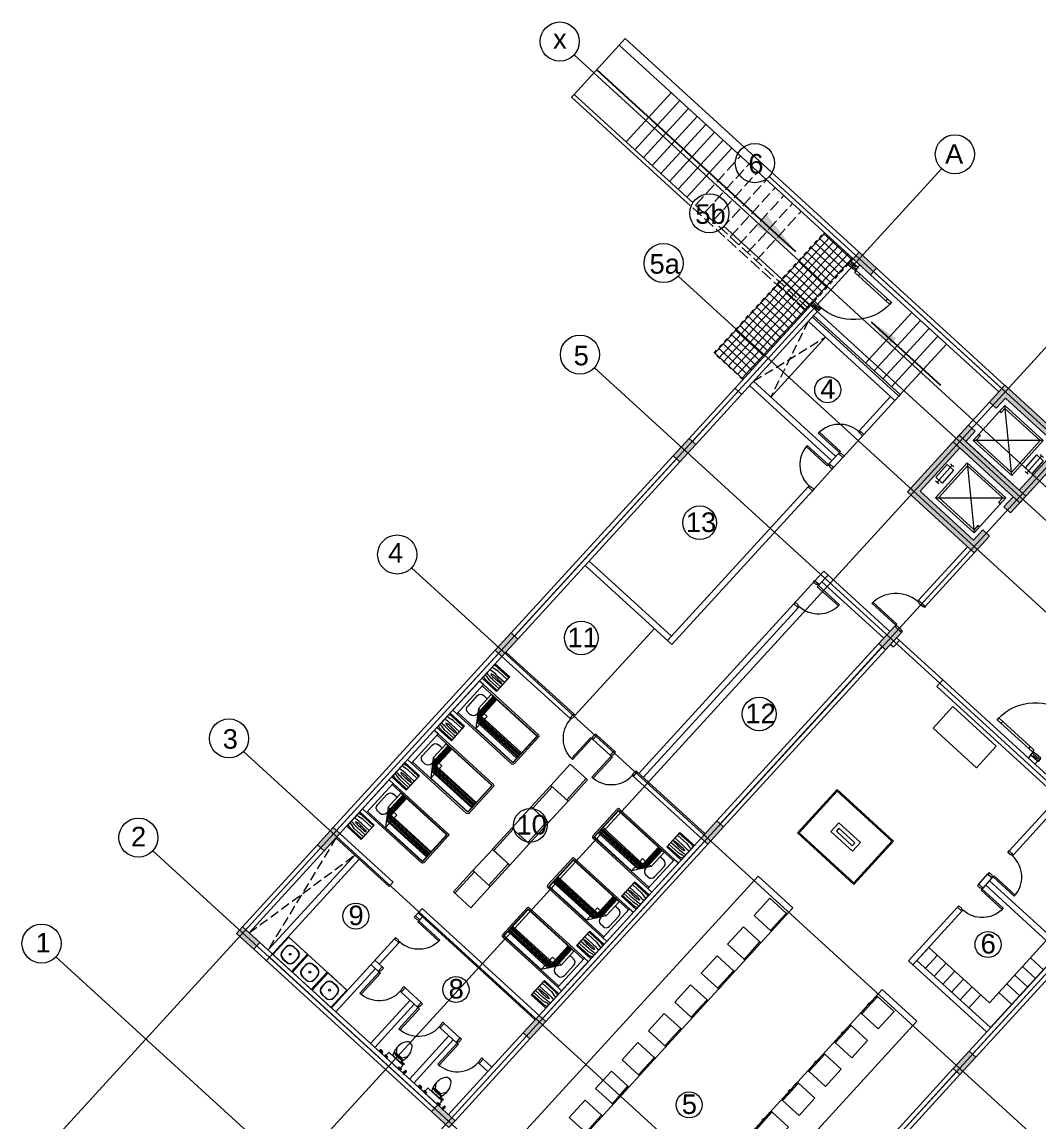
# Model space of a CAD drawing. Header units: metres. Extents: x 750 to 3116, y -341 to 1465.
# Drawn here: x 2647.83 to 2673.8, y 710.2 to 738.3 of the extents above; entities that cross this region are included whole.
import ezdxf
from ezdxf.enums import TextEntityAlignment as Align

# ---------------------------------------------------------------- set-up
doc = ezdxf.new("R2010")
doc.units = ezdxf.units.M
doc.linetypes.add('ACAD_ISO02W100', pattern=[15, 12, -3])
doc.linetypes.add('HIDDEN', pattern=[0.375, 0.25, -0.125])
for name, color, linetype, lineweight in [('A-Door', 254, 'Continuous', 5), ('Bathroom Door', 252, 'Continuous', 5), ('Bathroom fur', 252, 'Continuous', 5), ('Centre Line', 7, 'Continuous', 13), ('Column', 50, 'Continuous', 20), ('Cutout', 153, 'Continuous', 5), ('Door', 253, 'Continuous', 5), ('Furniture', 44, 'Continuous', 5), ('Glass', 254, 'Continuous', 0), ('GUIDE LINE', 7, 'Continuous', 5), ('Hatch', 251, 'Continuous', 5), ('Hidden line', 251, 'Continuous', 5), ('Inverted beam', 252, 'Continuous', 5), ('Levels', 252, 'Continuous', 5), ('Railing', 190, 'Continuous', 5), ('Stiarcase', 180, 'Continuous', 5), ('Wall ext', 20, 'Continuous', 18)]:
    doc.layers.add(name, color=color, linetype=linetype, lineweight=lineweight)
doc.layers.add('Text', color=7, linetype='Continuous')
doc.styles.get("Standard").update_dxf_attribs({"font": 'arial.ttf'})
doc.styles.add('TEXT-DET', font='simplex.shx', dxfattribs={"width": 0.7})
doc.dimstyles.new('ISO-25', dxfattribs={"dimtxt": 2, "dimasz": 2, "dimexe": 1.25, "dimexo": 0.625, "dimgap": 1.5, "dimtad": 1, "dimtxsty": 'Standard', "dimblk": 'DOT', "dimcen": 1.5, "dimadec": 0, "dimazin": 0, "dimtfac": 1, "dimtmove": 0, "dimatfit": 3, "dimfxl": 0, "dimarcsym": 0})

# ---------------------------------------------------------------- blocks, each defined once
blk = doc.blocks.new('Door 900')
at = {"layer": 'A-Door'}
for points in [[(29934124, 12198491), (29934164, 12198491), (29934164, 12198476), (29934239, 12198476), (29934314, 12198476), (29934314, 12198491), (29934354, 12198491), (29934354, 12198524), (29934239, 12198524), (29934124, 12198524)], [(29934164, 12197672), (29934314, 12197672), (29934314, 12197658), (29934354, 12197658), (29934354, 12197624), (29934239, 12197624), (29934124, 12197624), (29934124, 12197658), (29934164, 12197658)]]:
    blk.add_lwpolyline(points, close=True, dxfattribs=at)
blk.add_lwpolyline([(29935187, 12197658), (29934354, 12197658), (29934354, 12197698), (29935185, 12197698)], dxfattribs=at)
blk.add_arc((29934327, 12197631), 860, 1.7769, 88.2024, dxfattribs=at)
blk = doc.blocks.new('Door1')
at = {"layer": 'Bathroom Door'}
for p, q in [((1900.586, 444.886), (1899.856, 444.886)), ((1900.586, 444.846), (1899.857, 444.846))]:
    blk.add_line(p, q, dxfattribs=at)
for points in [[(1900.736, 444.921), (1900.586, 444.921), (1900.586, 444.886), (1900.636, 444.886), (1900.636, 444.871), (1900.736, 444.871), (1900.736, 444.921)], [(1900.586, 444.886), (1900.586, 444.846)], [(1900.736, 444.121), (1900.586, 444.121), (1900.586, 444.156), (1900.636, 444.156), (1900.636, 444.171), (1900.736, 444.171), (1900.736, 444.121)]]:
    blk.add_lwpolyline(points, dxfattribs=at)
blk.add_arc((1900.586, 444.886), 0.73, 180, 270, dxfattribs=at)
blk = doc.blocks.new('_Dot')
at = {"color": 0, "linetype": 'ByBlock', "lineweight": -2}
blk.add_line((-0.5, 0), (-1, 0), dxfattribs=at)
at = {"color": 0, "linetype": 'ByBlock', "const_width": 0.5}
blk.add_lwpolyline([(-0.25, 0, 1), (0.25, 0, 1)], format="xyb", close=True, dxfattribs=at)
blk = doc.blocks.new('lift1')
at = {"layer": 'Hatch', "transparency": 33554687}
h = blk.add_hatch(color=256, dxfattribs=at)
h.dxf.hatch_style = 1
h.paths.add_polyline_path([(29921053, 12204431), (29920354, 12203626), (29920180, 12203777), (29920729, 12204408), (29919333, 12205622), (29919104, 12205358), (29918930, 12205509), (29919310, 12205946)])
h.paths.add_polyline_path([(29920180, 12203777), (29920354, 12203626), (29919768, 12202951), (29918024, 12204467), (29918405, 12204905), (29918579, 12204754), (29918349, 12204489), (29919745, 12203276)])
for p, q in [((29919194, 12205280), (29919238, 12205241)), ((29918669, 12204676), (29918707, 12204643))]:
    blk.add_line(p, q)
at = {"lineweight": 5}
for p, q in [((29919536, 12203651), (29919330, 12205430)), ((29920333, 12204556), (29918533, 12204526)), ((29920311, 12204167), (29919926, 12203735)), ((29920353, 12204131), (29920272, 12204201)), ((29919968, 12203699), (29919886, 12203770))]:
    blk.add_line(p, q, dxfattribs=at)
for points in [[(29920333, 12204556), (29919330, 12205430), (29918533, 12204526), (29919536, 12203651)], [(29920182, 12204188), (29919887, 12203861), (29920056, 12203714), (29920350, 12204041)]]:
    blk.add_lwpolyline(points, close=True, dxfattribs=at)
blk.add_lwpolyline([(29918707, 12204643), (29918610, 12204531), (29919531, 12203728), (29920256, 12204550), (29919335, 12205353), (29919238, 12205241)], dxfattribs=at)
at = {"layer": 'Column'}
blk.add_lwpolyline([(29918930, 12205509), (29919310, 12205946), (29921053, 12204431), (29919768, 12202951), (29918024, 12204467), (29918405, 12204905), (29918579, 12204754), (29918349, 12204489), (29919745, 12203276), (29920729, 12204408), (29919333, 12205622), (29919104, 12205358), (29918930, 12205509)], dxfattribs=at)
blk = doc.blocks.new('door 1500')
at = {"layer": 'Door'}
for p, q in [((11493492.631, 4446033.804), (11493492.474, 4446033.818)), ((11493492.435, 4446033.785), (11493492.43, 4446033.735)), ((11493492.609, 4446033.719), (11493492.43, 4446033.735)), ((11493492.435, 4446033.785), (11493492.664, 4446033.765)), ((11493492.61, 4446033.734), (11493492.609, 4446033.719)), ((11493492.61, 4446033.734), (11493492.661, 4446033.729)), ((11493492.664, 4446033.765), (11493492.661, 4446033.729)), ((11493492.315, 4446032.42), (11493492.319, 4446032.471)), ((11493492.315, 4446032.42), (11493492.544, 4446032.4)), ((11493492.498, 4446032.455), (11493492.319, 4446032.471)), ((11493492.497, 4446032.441), (11493492.498, 4446032.455)), ((11493492.497, 4446032.441), (11493492.547, 4446032.436)), ((11493492.544, 4446032.4), (11493492.547, 4446032.436)), ((11493492.546, 4446032.428), (11493492.569, 4446032.426)), ((11493492.559, 4446032.438), (11493492.557, 4446032.415)), ((11493492.585, 4446032.436), (11493492.571, 4446032.437)), ((11493492.571, 4446032.437), (11493492.573, 4446032.415)), ((11493492.573, 4446032.415), (11493493.788, 4446032.308)), ((11493492.589, 4446032.476), (11493492.585, 4446032.436)), ((11493493.783, 4446032.371), (11493492.589, 4446032.476)), ((11493492.711, 4446032.465), (11493492.706, 4446032.404)), ((11493492.505, 4446032.367), (11493492.348, 4446032.381)), ((11493493.661, 4446032.382), (11493493.656, 4446032.32)), ((11493493.78, 4446032.331), (11493493.783, 4446032.371)), ((11493493.794, 4446032.33), (11493493.78, 4446032.331)), ((11493493.788, 4446032.308), (11493493.794, 4446032.33))]:
    blk.add_line(p, q, dxfattribs=at)
for points in [[(11493492.433, 4446033.847), (11493492.44, 4446033.846), (11493492.433, 4446033.767), (11493492.426, 4446033.768, -0.414214), (11493492.419, 4446033.776), (11493492.425, 4446033.84, -0.414214)], [(11493492.676, 4446033.826), (11493492.669, 4446033.826), (11493492.662, 4446033.747), (11493492.67, 4446033.747, 0.414214), (11493492.677, 4446033.753), (11493492.683, 4446033.818, 0.414214)], [(11493492.302, 4446032.353), (11493492.309, 4446032.352), (11493492.316, 4446032.438), (11493492.309, 4446032.439, 0.414214), (11493492.301, 4446032.432), (11493492.295, 4446032.361, 0.414214)], [(11493492.545, 4446032.331), (11493492.538, 4446032.332), (11493492.545, 4446032.418), (11493492.553, 4446032.418, -0.414214), (11493492.559, 4446032.41), (11493492.553, 4446032.338, -0.414214)]]:
    blk.add_lwpolyline(points, format="xyb", close=True, dxfattribs=at)
for radius in [0.00865, 0.00577]:
    blk.add_circle((11493492.558, 4446032.427), radius, dxfattribs=at)
at = {"layer": 'Door', "linetype": 'HIDDEN', "ltscale": 10}
blk.add_arc((11493492.493, 4446032.434), 1.305, 355.4248, 84.8429, dxfattribs=at)
blk = doc.blocks.new('p wc')
at = {"layer": 'Bathroom fur', "ltscale": 0.35}
for p, q in [((29939889, 12241290), (29939956, 12241886)), ((29940602, 12241813), (29939956, 12241886)), ((29940534, 12241217), (29940602, 12241813)), ((29940534, 12241217), (29939889, 12241290))]:
    blk.add_line(p, q, dxfattribs=at)
at = {"layer": 'Bathroom fur'}
for p, q in [((29940332, 12241740), (29940213, 12241753)), ((29940333, 12241748), (29940214, 12241761)), ((29940048, 12241629), (29940034, 12241510)), ((29940056, 12241628), (29940042, 12241509)), ((29940444, 12241463), (29940457, 12241583)), ((29940452, 12241462), (29940465, 12241582)), ((29940166, 12241344), (29940286, 12241330)), ((29940167, 12241352), (29940287, 12241338))]:
    blk.add_line(p, q, dxfattribs=at)
blk.add_circle((29940245, 12241552), 22.5, dxfattribs=at)
for centre, radius, start, end in [((29940197, 12241612), 150, 83.5429, 173.5429), ((29940197, 12241612), 142, 83.5429, 173.5429), ((29940316, 12241599), 142, 353.5429, 83.5429), ((29940316, 12241599), 150, 353.5429, 83.5429), ((29940183, 12241493), 150, 173.5429, 263.5429), ((29940183, 12241493), 142, 173.5429, 263.5429), ((29940302, 12241479), 150, 263.5429, 353.5429), ((29940302, 12241479), 142, 263.5429, 353.5429)]:
    blk.add_arc(centre, radius, start, end, dxfattribs=at)
blk = doc.blocks.new('Water Closet')
at = {"layer": 'Bathroom fur', "linetype": 'ByBlock'}
for p, q in [((1886.217, 447.662), (1886.217, 447.713)), ((1886.239, 447.713), (1886.217, 447.713)), ((1886.217, 447.662), (1886.232, 447.625)), ((1886.239, 447.608), (1886.239, 447.713)), ((1886.239, 447.666), (1886.264, 447.666)), ((1886.264, 447.23), (1886.264, 447.703)), ((1886.407, 447.713), (1886.274, 447.713)), ((1886.39, 447.724), (1886.365, 447.724)), ((1886.365, 447.724), (1886.365, 447.715)), ((1886.39, 447.715), (1886.365, 447.715)), ((1886.387, 447.744), (1886.368, 447.744)), ((1886.368, 447.744), (1886.368, 447.724)), ((1886.387, 447.744), (1886.387, 447.724)), ((1886.39, 447.724), (1886.39, 447.715)), ((1886.416, 447.23), (1886.416, 447.703)), ((1886.152, 447.554), (1886.027, 447.644)), ((1886.152, 447.379), (1886.152, 447.554)), ((1886.232, 447.625), (1886.239, 447.625)), ((1886.239, 447.608), (1886.264, 447.608)), ((1886.256, 447.343), (1886.256, 447.59)), ((1886.152, 447.379), (1886.027, 447.288)), ((1886.407, 447.22), (1886.274, 447.22)), ((1886.365, 447.208), (1886.365, 447.218)), ((1886.39, 447.218), (1886.365, 447.218)), ((1886.39, 447.208), (1886.365, 447.208)), ((1886.368, 447.189), (1886.368, 447.208)), ((1886.387, 447.189), (1886.368, 447.189)), ((1886.387, 447.189), (1886.387, 447.208)), ((1886.39, 447.208), (1886.39, 447.218))]:
    blk.add_line(p, q, dxfattribs=at)
at = {"layer": 'Bathroom fur', "linetype": 'Continuous', "lineweight": -3}
for p, q in [((1886.331, 447.871), (1886.35, 447.871)), ((1886.331, 447.851), (1886.35, 447.851)), ((1886.364, 447.861), (1886.346, 447.861)), ((1886.364, 447.861), (1886.349, 447.87)), ((1886.364, 447.861), (1886.349, 447.853)), ((1886.364, 447.861), (1886.355, 447.877)), ((1886.364, 447.861), (1886.355, 447.846)), ((1886.364, 447.861), (1886.364, 447.879)), ((1886.364, 447.861), (1886.364, 447.879)), ((1886.364, 447.861), (1886.364, 447.879)), ((1886.364, 447.861), (1886.364, 447.879)), ((1886.364, 447.861), (1886.364, 447.879)), ((1886.364, 447.861), (1886.364, 447.879)), ((1886.364, 447.861), (1886.364, 447.879)), ((1886.364, 447.861), (1886.364, 447.879)), ((1886.364, 447.861), (1886.364, 447.879)), ((1886.364, 447.861), (1886.364, 447.879)), ((1886.364, 447.861), (1886.364, 447.879)), ((1886.364, 447.861), (1886.364, 447.879)), ((1886.364, 447.861), (1886.373, 447.877)), ((1886.364, 447.861), (1886.379, 447.87)), ((1886.364, 447.861), (1886.381, 447.861)), ((1886.364, 447.861), (1886.379, 447.853)), ((1886.364, 447.861), (1886.373, 447.846)), ((1886.364, 447.861), (1886.364, 447.844)), ((1886.378, 447.871), (1886.416, 447.871)), ((1886.378, 447.851), (1886.416, 447.851)), ((1886.416, 447.851), (1886.416, 447.871))]:
    blk.add_line(p, q, dxfattribs=at)
at = {"layer": 'Bathroom fur'}
for p, q in [((1886.416, 447.106), (1886.381, 447.106)), ((1886.356, 447.031), (1886.356, 447.081)), ((1886.366, 447.031), (1886.366, 447.081)), ((1886.416, 447.096), (1886.381, 447.096)), ((1886.416, 447.016), (1886.381, 447.016)), ((1886.416, 447.006), (1886.381, 447.006))]:
    blk.add_line(p, q, dxfattribs=at)
at = {"layer": 'Bathroom fur', "linetype": 'Continuous', "lineweight": -3}
blk.add_circle((1886.364, 447.861), 0.0175, dxfattribs=at)
at = {"layer": 'Bathroom fur', "linetype": 'ByBlock'}
for centre in [(1886.378, 447.669), (1886.378, 447.264)]:
    blk.add_circle(centre, 0.0123, dxfattribs=at)
for centre, radius, start, end in [((1886.274, 447.703), 0.00987, 90, 180), ((1886.407, 447.703), 0.00987, 0, 90), ((1885.835, 447.467), 0.119, 126.3794, 233.6206), ((1886.035, 447.208), 0.446, 109.2942, 127.2549), ((1886.017, 447.095), 0.55, 64.2321, 103.6755), ((1884.672, 447.479), 1.501, 353.4552, 5.5271), ((1885.552, 447.472), 0.65, 345.9276, 13.0204), ((1886.041, 447.728), 0.451, 232.2382, 250.1051), ((1886.017, 447.838), 0.55, 256.3245, 295.7679), ((1886.274, 447.23), 0.00987, 180, 270), ((1886.407, 447.23), 0.00987, 270, 0)]:
    blk.add_arc(centre, radius, start, end, dxfattribs=at)
at = {"layer": 'Bathroom fur', "linetype": 'Continuous', "lineweight": -3}
blk.add_arc((1886.331, 447.861), 0.01, 90.002, 270, dxfattribs=at)
at = {"layer": 'Bathroom fur'}
for centre, radius, start, end in [((1886.381, 447.081), 0.025, 90, 180), ((1886.381, 447.031), 0.025, 180, 270), ((1886.381, 447.081), 0.015, 90, 180), ((1886.381, 447.031), 0.015, 180, 270)]:
    blk.add_arc(centre, radius, start, end, dxfattribs=at)
at = {"layer": 'Bathroom fur', "style": 'TEXT-DET', "width": 0.6}
blk.add_text('1', height=0.06, dxfattribs=at).set_placement((1886.394, 447.07), align=Align.MIDDLE)
blk = doc.blocks.new('Bed')
at = {"layer": 'Furniture', "linetype": 'Continuous'}
for p, q in [((1878.327, 465.952), (1879.337, 465.952)), ((1878.327, 465.817), (1878.327, 465.952)), ((1879.337, 465.952), (1879.337, 465.817)), ((1879.337, 465.817), (1878.327, 465.817)), ((1878.327, 463.909), (1878.327, 465.817)), ((1878.367, 463.909), (1878.367, 465.817)), ((1878.642, 465.742), (1879.002, 465.742)), ((1879.297, 465.817), (1879.297, 463.909)), ((1879.337, 465.817), (1879.337, 463.909)), ((1878.377, 465.499), (1878.862, 465.499)), ((1878.377, 463.919), (1878.377, 465.499)), ((1878.962, 465.429), (1878.377, 465.429)), ((1878.992, 465.407), (1878.377, 465.407)), ((1879.022, 465.386), (1878.377, 465.386)), ((1878.525, 465.544), (1878.525, 465.624)), ((1878.862, 465.499), (1879.287, 465.199)), ((1878.862, 465.199), (1878.862, 465.499)), ((1878.962, 463.919), (1878.962, 465.429)), ((1879.002, 465.427), (1878.965, 465.427)), ((1878.992, 463.919), (1878.992, 465.407)), ((1879.022, 463.919), (1879.022, 465.386)), ((1879.12, 465.624), (1879.12, 465.544)), ((1879.052, 465.365), (1878.377, 465.365)), ((1879.082, 465.344), (1878.377, 465.344)), ((1879.112, 465.323), (1878.377, 465.323)), ((1879.142, 465.302), (1878.377, 465.302)), ((1879.287, 465.199), (1878.862, 465.199)), ((1879.052, 463.919), (1879.052, 465.365)), ((1879.082, 463.919), (1879.082, 465.344)), ((1879.112, 463.919), (1879.112, 465.323)), ((1879.142, 463.919), (1879.142, 465.302)), ((1879.287, 465.199), (1879.287, 463.919)), ((1879.297, 463.909), (1878.367, 463.909)), ((1879.297, 463.869), (1878.367, 463.869)), ((1879.287, 463.919), (1878.377, 463.919))]:
    blk.add_line(p, q, dxfattribs=at)
for centre, radius, start, end in [((1878.642, 465.624), 0.117, 90, 180), ((1879.002, 465.624), 0.117, 360, 90), ((1878.642, 465.544), 0.117, 180.0006, 202.5189), ((1879.002, 465.544), 0.117, 270, 0), ((1878.367, 463.909), 0.04, 180, 270), ((1879.297, 463.909), 0.04, 270, 0)]:
    blk.add_arc(centre, radius, start, end, dxfattribs=at)
blk = doc.blocks.new('Nightstand')
at = {"layer": 'Furniture'}
for p, q in [((1879.838, 464.54), (1879.838, 464.04)), ((1880.338, 464.54), (1879.838, 464.54)), ((1879.843, 464.535), (1879.843, 464.045)), ((1880.333, 464.535), (1879.843, 464.535)), ((1879.951, 464.469), (1879.951, 464.535)), ((1880.226, 464.469), (1880.226, 464.535)), ((1880.333, 464.045), (1880.333, 464.535)), ((1880.338, 464.04), (1880.338, 464.54)), ((1879.869, 464.442), (1879.871, 464.467)), ((1879.869, 464.045), (1879.869, 464.442)), ((1879.929, 464.358), (1879.951, 464.469)), ((1879.929, 464.045), (1879.929, 464.358)), ((1879.997, 464.32), (1879.991, 464.045)), ((1880.074, 464.444), (1880.068, 464.44)), ((1880.08, 464.44), (1880.074, 464.444)), ((1880.147, 464.32), (1880.147, 464.045)), ((1880.248, 464.358), (1880.226, 464.469)), ((1880.248, 464.045), (1880.248, 464.358)), ((1880.308, 464.442), (1880.305, 464.467)), ((1880.308, 464.045), (1880.308, 464.442)), ((1879.838, 464.04), (1880.338, 464.04)), ((1879.843, 464.045), (1880.333, 464.045)), ((1880.068, 464.081), (1880.074, 464.077)), ((1880.074, 464.077), (1880.08, 464.081))]:
    blk.add_line(p, q, dxfattribs=at)
for centre, radius, start, end in [((1880.021, 464.452), 0.15, 146.5657, 174.2856), ((1880.825, 464.399), 0.823, 170.5074, 174.0179), ((1879.315, 464.399), 0.828, 5.9821, 9.4446), ((1880.156, 464.452), 0.15, 5.7144, 33.4343), ((1881.576, 464.32), 1.578, 174.0179, 180), ((1880.715, 464.32), 0.664, 175.5997, 180), ((1880.715, 464.32), 0.664, 180, 184.4003), ((1880.395, 464.345), 0.343, 169.4757, 175.5997), ((1886.298, 464.381), 6.246, 181.0259, 182.4606), ((1880.197, 464.382), 0.142, 155.8434, 169.4757), ((1879.951, 464.382), 0.142, 10.5243, 24.1566), ((1879.753, 464.345), 0.343, 4.4003, 10.5243), ((1873.85, 464.381), 6.246, 357.5394, 358.9741), ((1879.433, 464.32), 0.664, 0, 4.4003), ((1879.433, 464.32), 0.664, 355.5997, 0), ((1878.564, 464.32), 1.583, 0, 5.9821), ((1880.197, 464.139), 0.142, 190.5243, 204.1566), ((1879.951, 464.139), 0.142, 335.8434, 349.4757)]:
    blk.add_arc(centre, radius, start, end, dxfattribs=at)
blk = doc.blocks.new('washing machine plan')
at = {"layer": 'Furniture'}
for p, q in [((29842118, 12199580), (29842718, 12199580)), ((29842118, 12199580), (29842118, 12199011)), ((29842718, 12199580), (29842718, 12199011)), ((29842118, 12199011), (29842121, 12199011)), ((29842118, 12199010), (29842118, 12199011)), ((29842121, 12199010), (29842118, 12199010)), ((29842118, 12198980), (29842118, 12199010)), ((29842121, 12199010), (29842121, 12199011)), ((29842121, 12199011), (29842128, 12199011)), ((29842128, 12199010), (29842121, 12199010)), ((29842128, 12199010), (29842128, 12199011)), ((29842128, 12199011), (29842333, 12199011)), ((29842128, 12199010), (29842333, 12199010)), ((29842333, 12199011), (29842333, 12199010)), ((29842333, 12199011), (29842343, 12199011)), ((29842343, 12199010), (29842333, 12199010)), ((29842343, 12199011), (29842343, 12199010)), ((29842343, 12199011), (29842348, 12199011)), ((29842343, 12199010), (29842343, 12198980)), ((29842348, 12199011), (29842348, 12199010)), ((29842348, 12199011), (29842708, 12199011)), ((29842348, 12199010), (29842708, 12199010)), ((29842348, 12199010), (29842348, 12198980)), ((29842708, 12199011), (29842716, 12199011)), ((29842708, 12199010), (29842708, 12199011)), ((29842716, 12199010), (29842708, 12199010)), ((29842716, 12199010), (29842716, 12199011)), ((29842716, 12199011), (29842718, 12199011)), ((29842718, 12199010), (29842716, 12199010)), ((29842718, 12198980), (29842718, 12199010)), ((29842118, 12198980), (29842151, 12198980)), ((29842151, 12198980), (29842151, 12198979)), ((29842311, 12198979), (29842151, 12198979)), ((29842311, 12198980), (29842311, 12198979)), ((29842311, 12198980), (29842343, 12198980)), ((29842343, 12198980), (29842348, 12198980)), ((29842348, 12198980), (29842387, 12198980)), ((29842387, 12198960), (29842387, 12198980)), ((29842449, 12198980), (29842387, 12198980)), ((29842387, 12198960), (29842449, 12198960)), ((29842449, 12198960), (29842449, 12198980)), ((29842718, 12198980), (29842449, 12198980))]:
    blk.add_line(p, q, dxfattribs=at)
blk = doc.blocks.new('dryer plan')
at = {"layer": 'Furniture'}
for p, q in [((29843637, 12199580), (29844237, 12199580)), ((29843637, 12199580), (29843637, 12199011)), ((29844237, 12199580), (29844237, 12199011)), ((29843637, 12199011), (29843640, 12199011)), ((29843637, 12199010), (29843637, 12199011)), ((29843640, 12199010), (29843637, 12199010)), ((29843637, 12198980), (29843637, 12199010)), ((29843640, 12199011), (29843647, 12199011)), ((29843640, 12199010), (29843640, 12199011)), ((29843647, 12199010), (29843640, 12199010)), ((29843647, 12199010), (29843647, 12199011)), ((29843647, 12199011), (29843852, 12199011)), ((29843647, 12199010), (29843852, 12199010)), ((29843852, 12199011), (29843852, 12199010)), ((29843852, 12199011), (29843862, 12199011)), ((29843862, 12199010), (29843852, 12199010)), ((29843862, 12199011), (29843862, 12199010)), ((29843862, 12199011), (29843867, 12199011)), ((29843862, 12199010), (29843862, 12198980)), ((29843867, 12199011), (29843867, 12199010)), ((29843867, 12199011), (29844227, 12199011)), ((29843867, 12199010), (29844227, 12199010)), ((29843867, 12199010), (29843867, 12198980)), ((29844227, 12199011), (29844227, 12199010)), ((29844227, 12199011), (29844235, 12199011)), ((29844227, 12199010), (29844235, 12199010)), ((29844235, 12199010), (29844235, 12199011)), ((29844235, 12199011), (29844237, 12199011)), ((29844237, 12199010), (29844235, 12199010)), ((29844237, 12198980), (29844237, 12199010)), ((29843637, 12198980), (29843670, 12198980)), ((29843670, 12198980), (29843670, 12198979)), ((29843670, 12198979), (29843830, 12198979)), ((29843830, 12198980), (29843830, 12198979)), ((29843830, 12198980), (29843862, 12198980)), ((29843862, 12198980), (29843867, 12198980)), ((29844237, 12198980), (29843867, 12198980))]:
    blk.add_line(p, q, dxfattribs=at)
blk = doc.blocks.new('cupboard')
at = {"layer": 'Furniture'}
blk.add_line((29868293, 12215016), (29868746, 12214623), dxfattribs=at)
for points in [[(29868293, 12215016), (29868746, 12214623), (29868263, 12214065), (29867809, 12214458), (29868293, 12215016)], [(29868225, 12214098), (29868709, 12214656), (29868746, 12214623), (29868263, 12214065), (29868225, 12214098)]]:
    blk.add_lwpolyline(points, dxfattribs=at)

msp = doc.modelspace()

# ---------------------------------------------------------------- hatches: boundary and pattern name
at = {"layer": 'Hatch'}
h = msp.add_hatch(dxfattribs=at)
h.set_pattern_fill('NET', color=256, scale=0.05, angle=47.5063)
h.set_pattern_definition([(47.5063447583, (-11602772.44025, -4144122.30876), (-0.1170546530298, 0.1072369838445), []), (137.5063447583, (-11602772.44025, -4144122.30876), (-0.1072369838445, -0.1170546530298), [])])
h.paths.add_polyline_path([(2669.022, 732.183), (2669.072, 732.238), (2668.334, 732.913), (2667.188, 731.658), (2667.926, 730.983), (2667.943, 731.002)])
h.paths.add_polyline_path([(2667.12, 731.584), (2665.518, 729.831), (2666.256, 729.156), (2667.858, 730.91)])
h.paths.add_polyline_path([(2667.188, 731.658), (2667.12, 731.584), (2667.858, 730.91), (2667.926, 730.983)])
at = {"layer": 'Hatch', "transparency": 33554687}
h = msp.add_hatch(color=256, dxfattribs=at)
h.dxf.hatch_style = 1
h.paths.add_polyline_path([(2747.549, 695.997), (2747.38, 696.153), (2747.221, 695.979), (2747.13, 695.88), (2746.974, 695.71), (2747.144, 695.555)])
h.paths.add_polyline_path([(2750.693, 699.429), (2750.523, 699.585), (2750.118, 699.142), (2750.288, 698.987)])
h.paths.add_polyline_path([(2753.962, 702.998), (2753.792, 703.153), (2753.758, 703.116), (2753.667, 703.017), (2753.387, 702.711), (2753.556, 702.555)])
h.paths.add_polyline_path([(2757.23, 706.566), (2757.061, 706.722), (2756.655, 706.279), (2756.825, 706.124)])
h.paths.add_polyline_path([(2760.499, 710.135), (2760.329, 710.29), (2759.924, 709.848), (2760.094, 709.692)])
h.paths.add_polyline_path([(2763.2, 713.972), (2763.045, 713.803), (2763.487, 713.397), (2763.643, 713.567)])
h.paths.add_polyline_path([(2759.159, 717.674), (2759.004, 717.504), (2759.446, 717.099), (2759.602, 717.268)])
h.paths.add_polyline_path([(2755.891, 714.105), (2755.735, 713.936), (2755.846, 713.834), (2756.178, 713.53), (2756.333, 713.7)])
h.paths.add_polyline_path([(2754.121, 715.726), (2753.965, 715.557), (2754.408, 715.151), (2754.563, 715.321)])
h.paths.add_polyline_path([(2752.916, 710.518), (2752.747, 710.673), (2752.342, 710.231), (2752.511, 710.075)])
h.paths.add_polyline_path([(2751.42, 711.889), (2751.25, 712.044), (2750.845, 711.602), (2751.014, 711.446)])
h.paths.add_polyline_path([(2749.353, 706.968), (2749.198, 706.799), (2749.308, 706.697), (2749.64, 706.393), (2749.796, 706.563)])
h.paths.add_polyline_path([(2747.915, 708.285), (2747.583, 708.589), (2747.428, 708.42), (2747.871, 708.014), (2748.026, 708.184)])
h.paths.add_polyline_path([(2746.379, 703.381), (2746.209, 703.536), (2745.804, 703.094), (2745.974, 702.938)])
h.paths.add_polyline_path([(2745.007, 704.888), (2744.837, 705.044), (2744.432, 704.601), (2744.602, 704.446)])
h.paths.add_polyline_path([(2742.816, 699.831), (2742.66, 699.661), (2743.103, 699.256), (2743.258, 699.426)])
h.paths.add_polyline_path([(2741.488, 701.047), (2741.319, 701.202), (2740.914, 700.76), (2741.083, 700.604)])
h.paths.add_polyline_path([(2738.109, 697.58), (2737.777, 697.884), (2737.622, 697.714), (2738.064, 697.309), (2738.22, 697.478)])
h.paths.add_polyline_path([(2732.526, 703.195), (2732.357, 703.351), (2731.951, 702.908), (2732.121, 702.753)])
h.paths.add_polyline_path([(2735.545, 706.491), (2735.375, 706.646), (2734.97, 706.204), (2735.14, 706.049)])
h.paths.add_polyline_path([(2739.064, 710.332), (2738.894, 710.488), (2738.489, 710.045), (2738.658, 709.89)])
h.paths.add_polyline_path([(2742.207, 713.764), (2742.038, 713.92), (2741.632, 713.477), (2741.802, 713.322), (2741.836, 713.359), (2741.927, 713.458)])
h.paths.add_polyline_path([(2745.476, 717.333), (2745.306, 717.488), (2744.901, 717.046), (2745.071, 716.891)])
h.paths.add_polyline_path([(2748.373, 720.496), (2748.464, 720.596), (2748.62, 720.765), (2748.45, 720.92), (2748.045, 720.478), (2748.214, 720.323)])
h.paths.add_polyline_path([(2737.383, 717.933), (2737.213, 718.088), (2736.808, 717.646), (2736.978, 717.49)])
h.paths.add_polyline_path([(2732.899, 722.039), (2732.744, 721.87), (2732.855, 721.769), (2733.186, 721.465), (2733.342, 721.634)])
h.paths.add_polyline_path([(2730.05, 718.588), (2729.881, 718.744), (2729.475, 718.301), (2729.645, 718.146)])
h.paths.add_polyline_path([(2734.364, 714.637), (2734.194, 714.792), (2733.789, 714.35), (2733.959, 714.195)])
h.paths.add_polyline_path([(2730.845, 710.796), (2730.676, 710.951), (2730.271, 710.509), (2730.44, 710.353)])
h.paths.add_polyline_path([(2726.362, 714.902), (2726.207, 714.733), (2726.649, 714.328), (2726.804, 714.497)])
h.paths.add_polyline_path([(2727.702, 707.364), (2727.532, 707.519), (2727.498, 707.482), (2727.407, 707.382), (2727.127, 707.076), (2727.296, 706.921)])
h.paths.add_polyline_path([(2723.093, 711.334), (2722.938, 711.164), (2723.049, 711.063), (2723.38, 710.759), (2723.536, 710.929)])
h.paths.add_polyline_path([(2721.323, 712.955), (2721.168, 712.785), (2721.611, 712.38), (2721.766, 712.55), (2721.655, 712.651)])
h.paths.add_polyline_path([(2724.592, 716.523), (2724.437, 716.354), (2724.879, 715.949), (2725.035, 716.118)])
h.paths.add_polyline_path([(2727.861, 720.092), (2727.706, 719.922), (2728.148, 719.517), (2728.303, 719.687)])
h.paths.add_polyline_path([(2723.492, 724.094), (2723.336, 723.924), (2723.779, 723.519), (2723.934, 723.689)])
h.paths.add_polyline_path([(2720.518, 720.507), (2720.348, 720.662), (2719.943, 720.219), (2720.112, 720.064)])
h.paths.add_polyline_path([(2717.249, 716.938), (2717.079, 717.093), (2716.674, 716.651), (2716.844, 716.496)])
h.paths.add_polyline_path([(2714.105, 713.506), (2713.936, 713.661), (2713.53, 713.219), (2713.7, 713.063)])
h.paths.add_polyline_path([(2718.747, 709.254), (2718.578, 709.409), (2718.172, 708.967), (2718.342, 708.812)])
h.paths.add_polyline_path([(2720.119, 707.746), (2719.95, 707.902), (2719.544, 707.459), (2719.714, 707.304)])
h.paths.add_polyline_path([(2724.433, 703.795), (2724.263, 703.95), (2723.858, 703.508), (2724.028, 703.353)])
h.paths.add_polyline_path([(2721.289, 700.363), (2721.12, 700.518), (2720.714, 700.076), (2720.884, 699.92)])
h.paths.add_polyline_path([(2716.556, 704.197), (2716.401, 704.027), (2716.843, 703.622), (2716.998, 703.792)])
h.paths.add_polyline_path([(2714.786, 705.818), (2714.631, 705.648), (2715.073, 705.243), (2715.229, 705.413)])
h.paths.add_polyline_path([(2710.417, 709.82), (2710.262, 709.65), (2710.704, 709.245), (2710.859, 709.415)])
h.paths.add_polyline_path([(2711.517, 702.249), (2711.362, 702.08), (2711.804, 701.674), (2711.96, 701.844)])
h.paths.add_polyline_path([(2708.941, 698.548), (2708.771, 698.704), (2708.366, 698.261), (2708.536, 698.106)])
h.paths.add_polyline_path([(2704.299, 702.8), (2704.129, 702.956), (2703.724, 702.513), (2703.894, 702.358)])
h.paths.add_polyline_path([(2706.198, 714.187), (2706.028, 714.342), (2705.869, 714.169), (2705.778, 714.069), (2705.623, 713.899), (2705.792, 713.744)])
h.paths.add_polyline_path([(2709.216, 717.482), (2709.047, 717.638), (2708.641, 717.195), (2708.811, 717.04)])
h.paths.add_polyline_path([(2704.903, 721.434), (2704.733, 721.589), (2704.328, 721.147), (2704.497, 720.991)])
h.paths.add_polyline_path([(2701.464, 718.02), (2701.309, 717.851), (2701.751, 717.446), (2701.907, 717.615)])
h.paths.add_polyline_path([(2703.406, 722.805), (2703.236, 722.96), (2702.831, 722.518), (2703, 722.362)])
h.paths.add_polyline_path([(2697.462, 728.249), (2697.292, 728.404), (2696.887, 727.962), (2697.057, 727.806)])
h.paths.add_polyline_path([(2694.318, 724.817), (2694.149, 724.972), (2693.743, 724.53), (2693.913, 724.374)])
h.paths.add_polyline_path([(2699.694, 719.642), (2699.539, 719.472), (2699.982, 719.067), (2700.137, 719.236)])
h.paths.add_polyline_path([(2696.993, 715.804), (2696.824, 715.959), (2696.418, 715.517), (2696.588, 715.362)])
h.paths.add_polyline_path([(2691.05, 721.248), (2690.88, 721.404), (2690.475, 720.961), (2690.644, 720.806)])
h.paths.add_polyline_path([(2687.781, 717.68), (2687.611, 717.835), (2687.206, 717.393), (2687.376, 717.237)])
h.paths.add_polyline_path([(2693.599, 712.099), (2693.157, 712.504), (2693.002, 712.335), (2693.444, 711.93)])
h.paths.add_polyline_path([(2695.369, 710.478), (2694.927, 710.883), (2694.771, 710.714), (2695.214, 710.309)])
h.paths.add_polyline_path([(2698.196, 714.452), (2698.04, 714.282), (2698.483, 713.877), (2698.638, 714.047)])
h.paths.add_polyline_path([(2702.679, 710.345), (2702.509, 710.501), (2702.104, 710.058), (2702.274, 709.903)])
h.paths.add_polyline_path([(2699.535, 706.913), (2699.366, 707.068), (2698.96, 706.626), (2699.13, 706.471)])
h.paths.add_polyline_path([(2696.266, 703.345), (2696.097, 703.5), (2695.692, 703.057), (2695.861, 702.902)])
h.paths.add_polyline_path([(2691.953, 707.296), (2691.783, 707.451), (2691.378, 707.009), (2691.547, 706.853)])
h.paths.add_polyline_path([(2690.456, 708.667), (2690.286, 708.822), (2689.881, 708.38), (2690.05, 708.225)])
h.paths.add_polyline_path([(2684.512, 714.111), (2684.343, 714.267), (2683.937, 713.824), (2684.107, 713.669)])
h.paths.add_polyline_path([(2681.244, 710.543), (2681.074, 710.698), (2680.669, 710.256), (2680.838, 710.1)])
h.paths.add_polyline_path([(2686.62, 705.367), (2686.464, 705.198), (2686.907, 704.793), (2687.062, 704.962)])
h.paths.add_polyline_path([(2688.389, 703.746), (2688.234, 703.577), (2688.676, 703.171), (2688.832, 703.341)])
h.paths.add_polyline_path([(2684.043, 701.666), (2683.874, 701.822), (2683.468, 701.379), (2683.638, 701.224)])
h.paths.add_polyline_path([(2678.1, 707.111), (2677.93, 707.266), (2677.525, 706.823), (2677.695, 706.668)])
h.paths.add_polyline_path([(2693.123, 699.912), (2692.953, 700.068), (2692.794, 699.894), (2692.703, 699.795), (2692.548, 699.625), (2692.717, 699.47)])
h.paths.add_polyline_path([(2663.118, 701.878), (2662.948, 702.033), (2662.543, 701.59), (2662.713, 701.435)])
h.paths.add_polyline_path([(2667.661, 706.85), (2667.491, 707.005), (2667.086, 706.562), (2667.256, 706.407)])
h.paths.add_polyline_path([(2672.207, 711.826), (2672.037, 711.981), (2671.633, 711.538), (2671.803, 711.383)])
h.paths.add_polyline_path([(2676.629, 716.665), (2676.186, 717.07), (2676.031, 716.9), (2676.474, 716.495)])
h.paths.add_polyline_path([(2680.658, 721.964), (2680.503, 721.795), (2680.946, 721.39), (2681.101, 721.56)])
h.paths.add_polyline_path([(2670.309, 722.69), (2670.139, 722.845), (2669.734, 722.402), (2669.904, 722.247)])
h.paths.add_polyline_path([(2665.762, 717.714), (2665.593, 717.87), (2665.188, 717.427), (2665.358, 717.272)])
h.paths.add_polyline_path([(2661.216, 712.739), (2661.046, 712.894), (2660.641, 712.451), (2660.811, 712.296)])
h.paths.add_polyline_path([(2658.899, 710.203), (2658.585, 710.49), (2658.585, 710.49), (2658.57, 710.503), (2658.456, 710.608), (2658.301, 710.438), (2658.744, 710.033)])
h.paths.add_polyline_path([(2656.67, 707.763), (2656.5, 707.918), (2656.095, 707.475), (2656.265, 707.32)])
h.paths.add_polyline_path([(2653.471, 715.163), (2653.315, 714.993), (2653.315, 714.993), (2653.758, 714.588), (2653.914, 714.758)])
h.paths.add_polyline_path([(2655.957, 717.544), (2655.788, 717.699), (2655.383, 717.256), (2655.553, 717.101)])
h.paths.add_polyline_path([(2660.504, 722.519), (2660.334, 722.674), (2659.929, 722.231), (2660.099, 722.076)])
h.paths.add_polyline_path([(2665.05, 727.495), (2664.88, 727.65), (2664.476, 727.207), (2664.645, 727.052)])
h.paths.add_polyline_path([(2669.228, 732.408), (2669.072, 732.238), (2669.515, 731.834), (2669.671, 732.003)])

# ---------------------------------------------------------------- linework, layer by layer
at = {"layer": 'Centre Line', "color": 30, "true_color": 0xf26722}
for p, q in [((2648.895, 709.985), (2671.336, 734.545)), ((2666.932, 734.35), (2683.238, 719.451)), ((2665.765, 733.073), (2682.071, 718.174)), ((2664.598, 731.796), (2680.904, 716.897)), ((2652.618, 706.583), (2675.059, 731.143)), ((2654.154, 705.18), (2676.595, 729.74)), ((2662.46, 729.455), (2678.766, 714.556)), ((2657.789, 724.343), (2674.095, 709.444)), ((2660.599, 699.291), (2683.039, 723.852)), ((2653.492, 719.64), (2669.798, 704.741)), ((2651.175, 717.104), (2667.481, 702.206)), ((2648.699, 714.395), (2665.006, 699.496))]:
    msp.add_line(p, q, dxfattribs=at)
at = {"layer": 'Centre Line', "color": 3, "true_color": 0x1fff1f}
msp.add_lwpolyline([(2661.943, 737.459), (2683.947, 717.303), (2690.108, 724.026), (2713.699, 702.418), (2726.141, 716.004), (2748.854, 695.201)], dxfattribs=at)
at = {"layer": 'Centre Line', "color": 30, "true_color": 0xf26722}
for centre in [(2661.575, 737.797), (2666.563, 734.688), (2671.674, 734.914), (2665.4, 733.407), (2664.229, 732.133), (2662.091, 729.793), (2657.42, 724.681), (2653.123, 719.978), (2650.806, 717.442), (2648.331, 714.733)]:
    msp.add_circle(centre, 0.5, dxfattribs=at)
at = {"layer": 'Column'}
for points in [[(2669.515, 731.834), (2669.671, 732.003), (2669.228, 732.408), (2669.072, 732.238), (2669.515, 731.834)], [(2664.476, 727.207), (2664.645, 727.052), (2665.05, 727.495), (2664.88, 727.65), (2664.476, 727.207)], [(2669.734, 722.402), (2669.904, 722.247), (2670.309, 722.69), (2670.139, 722.845), (2669.734, 722.402)], [(2659.929, 722.231), (2660.099, 722.076), (2660.504, 722.519), (2660.334, 722.674), (2659.929, 722.231)], [(2665.188, 717.427), (2665.358, 717.272), (2665.762, 717.714), (2665.593, 717.87), (2665.188, 717.427)], [(2655.383, 717.256), (2655.553, 717.101), (2655.957, 717.544), (2655.788, 717.699), (2655.383, 717.256)], [(2653.758, 714.588), (2653.914, 714.758), (2653.471, 715.163), (2653.315, 714.993), (2653.758, 714.588)], [(2660.641, 712.451), (2660.811, 712.296), (2661.216, 712.739), (2661.046, 712.894), (2660.641, 712.451)], [(2671.633, 711.538), (2671.803, 711.383), (2672.207, 711.826), (2672.037, 711.981), (2671.633, 711.538)], [(2658.744, 710.033), (2658.899, 710.203), (2658.456, 710.608), (2658.301, 710.438), (2658.744, 710.033)]]:
    msp.add_lwpolyline(points, dxfattribs=at)
at = {"layer": 'Cutout', "linetype": 'ACAD_ISO02W100', "ltscale": 0.02}
for p, q in [((2667.927, 730.644), (2666.97, 728.707)), ((2666.527, 729.112), (2668.37, 730.239)), ((2655.856, 717.433), (2654.12, 714.569)), ((2653.64, 715.008), (2656.336, 716.994))]:
    msp.add_line(p, q, dxfattribs=at)
at = {"layer": 'Furniture'}
for p, q in [((2671.23, 714.433), (2670.926, 714.1)), ((2673.607, 714.366), (2673.94, 714.063)), ((2671.451, 714.23), (2671.148, 713.898)), ((2673.405, 714.145), (2673.737, 713.841)), ((2671.673, 714.028), (2671.369, 713.696)), ((2671.894, 713.825), (2671.591, 713.493)), ((2673.203, 713.923), (2673.535, 713.62)), ((2672.116, 713.623), (2671.812, 713.291)), ((2673, 713.702), (2673.333, 713.398)), ((2672.337, 713.421), (2672.034, 713.089)), ((2672.798, 713.48), (2673.13, 713.177))]:
    msp.add_line(p, q, dxfattribs=at)
for points in [[(2672.224, 719.227), (2672.73, 719.781), (2671.622, 720.792), (2671.116, 720.239), (2672.224, 719.227)], [(2668.667, 718.67), (2667.656, 717.563), (2669.095, 716.247), (2670.107, 717.355), (2668.667, 718.67)], [(2671.008, 714.635), (2670.705, 714.303), (2672.587, 712.583), (2674.344, 714.506), (2674.012, 714.809), (2672.559, 713.218), (2671.008, 714.635)]]:
    msp.add_lwpolyline(points, dxfattribs=at)
for points in [[(2668.669, 718.628), (2667.698, 717.565), (2669.093, 716.29), (2670.065, 717.353)], [(2668.706, 717.822), (2668.503, 717.601), (2669.057, 717.095), (2669.259, 717.317)], [(2668.712, 717.681), (2668.645, 717.607), (2669.051, 717.236), (2669.118, 717.31)]]:
    msp.add_lwpolyline(points, close=True, dxfattribs=at)
at = {"layer": 'Glass', "color": 4, "true_color": 0x33ffff}
for p, q in [((2669.593, 731.919), (2672.873, 728.922)), ((2664.965, 727.573), (2666.139, 728.857)), ((2660.419, 722.597), (2664.56, 727.13)), ((2669.819, 722.325), (2665.677, 717.792)), ((2655.872, 717.621), (2660.014, 722.154)), ((2665.273, 717.349), (2661.131, 712.816)), ((2653.4, 714.915), (2653.4, 714.915)), ((2654.153, 714.383), (2658.378, 710.523))]:
    msp.add_line(p, q, dxfattribs=at)
at = {"layer": 'Glass', "color": 4, "ltscale": 40, "true_color": 0x33ffff}
for p, q in [((2672.122, 711.903), (2676.389, 716.573)), ((2667.576, 706.928), (2671.718, 711.46))]:
    msp.add_line(p, q, dxfattribs=at)
at = {"layer": 'GUIDE LINE'}
for centre, radius in [((2668.424, 728.894), 0.333), ((2665.15, 725.494), 0.431), ((2662.125, 722.548), 0.431), ((2666.672, 720.603), 0.431), ((2660.822, 717.758), 0.431), ((2656.365, 715.435), 0.333), ((2672.522, 714.708), 0.333), ((2658.923, 713.558), 0.333), ((2664.883, 710.608), 0.333)]:
    msp.add_circle(centre, radius, dxfattribs=at)
at = {"layer": 'Hidden line', "linetype": 'ACAD_ISO02W100', "ltscale": 0.005}
for p, q in [((2665.518, 729.831), (2668.334, 732.913)), ((2667.943, 731.002), (2669.022, 732.183)), ((2666.256, 729.156), (2665.518, 729.831))]:
    msp.add_line(p, q, dxfattribs=at)
at = {"layer": 'Hidden line', "ltscale": 0.005}
msp.add_line((2666.97, 728.707), (2668.37, 730.239), dxfattribs=at)
at = {"layer": 'Hidden line'}
for p, q in [((2672.019, 727.987), (2672.559, 728.577)), ((2668.809, 727.162), (2669.349, 727.753)), ((2668.034, 726.313), (2668.573, 726.904)), ((2667.559, 723.421), (2668.099, 724.012)), ((2661.969, 720.57), (2663.993, 722.785)), ((2670.258, 722.486), (2671.365, 721.474))]:
    msp.add_line(p, q, dxfattribs=at)
at = {"layer": 'Inverted beam'}
msp.add_line((2671.823, 727.287), (2671.825, 727.286), dxfattribs=at)
at = {"layer": 'Levels'}
for p, q in [((2670.571, 730.869), (2669.391, 729.577)), ((2670.793, 730.667), (2669.612, 729.375)), ((2671.014, 730.464), (2669.834, 729.172)), ((2671.236, 730.262), (2670.055, 728.97)), ((2671.457, 730.06), (2670.277, 728.768)), ((2654.636, 714.911), (2656.144, 713.533))]:
    msp.add_line(p, q, dxfattribs=at)
for points in [[(2666.644, 716.455), (2658.543, 707.589), (2659.429, 706.78), (2667.53, 715.646), (2666.644, 716.455)], [(2669.818, 713.555), (2661.717, 704.689), (2662.603, 703.879), (2670.704, 712.745), (2669.818, 713.555)]]:
    msp.add_lwpolyline(points, dxfattribs=at)
at = {"layer": 'Railing'}
for p, q in [((2661.879, 736.373), (2661.946, 736.447)), ((2664.758, 733.743), (2661.879, 736.373)), ((2664.825, 733.816), (2661.946, 736.447)), ((2668.028, 730.754), (2670.243, 728.731)), ((2668.062, 730.791), (2670.277, 728.768)), ((2670.277, 728.768), (2670.243, 728.731))]:
    msp.add_line(p, q, dxfattribs=at)
at = {"layer": 'Railing', "linetype": 'ACAD_ISO02W100', "ltscale": 0.025}
for p, q in [((2667.858, 730.91), (2664.758, 733.743)), ((2667.926, 730.983), (2664.825, 733.816))]:
    msp.add_line(p, q, dxfattribs=at)
at = {"layer": 'Stiarcase'}
for p, q in [((2661.946, 736.447), (2663.093, 737.702)), ((2663.275, 735.233), (2664.422, 736.488)), ((2663.496, 735.031), (2664.643, 736.286)), ((2663.718, 734.828), (2664.864, 736.083)), ((2663.939, 734.626), (2665.086, 735.881)), ((2664.161, 734.423), (2665.307, 735.679)), ((2664.382, 734.221), (2665.529, 735.476)), ((2664.604, 734.019), (2665.75, 735.274)), ((2664.825, 733.816), (2665.972, 735.071))]:
    msp.add_line(p, q, dxfattribs=at)
at = {"layer": 'Stiarcase', "linetype": 'ACAD_ISO02W100', "ltscale": 0.025}
for p, q in [((2665.047, 733.614), (2666.193, 734.869)), ((2665.268, 733.412), (2666.415, 734.667)), ((2665.49, 733.209), (2666.636, 734.464)), ((2665.711, 733.007), (2666.858, 734.262)), ((2665.933, 732.805), (2667.079, 734.06)), ((2666.154, 732.602), (2667.301, 733.857)), ((2666.375, 732.4), (2667.522, 733.655)), ((2666.597, 732.198), (2667.744, 733.453))]:
    msp.add_line(p, q, dxfattribs=at)
at = {"layer": 'Wall ext'}
for p, q in [((2663.093, 737.702), (2663.248, 737.872)), ((2669.072, 732.238), (2663.093, 737.702)), ((2669.228, 732.408), (2663.248, 737.872)), ((2669.228, 732.408), (2669.228, 732.408)), ((2669.022, 732.183), (2669.072, 732.238)), ((2669.022, 732.183), (2669.192, 732.028)), ((2669.192, 732.028), (2669.242, 732.083)), ((2669.515, 731.834), (2672.796, 728.837)), ((2669.671, 732.003), (2672.951, 729.006)), ((2664.88, 727.65), (2668.01, 731.076)), ((2668.01, 731.076), (2668.18, 730.921)), ((2665.05, 727.495), (2668.18, 730.921)), ((2668.028, 730.754), (2670.243, 728.731)), ((2667.927, 730.644), (2670.142, 728.62)), ((2668.53, 727.079), (2666.426, 729.001)), ((2668.631, 727.189), (2666.527, 729.112)), ((2666.224, 728.78), (2666.054, 728.935)), ((2670.031, 728.721), (2669.238, 727.854)), ((2670.243, 728.731), (2669.349, 727.753)), ((2669.349, 727.753), (2669.238, 727.854)), ((2660.334, 722.674), (2664.476, 727.207)), ((2660.504, 722.519), (2664.645, 727.052)), ((2668.699, 727.263), (2668.463, 727.005)), ((2668.573, 726.904), (2668.463, 727.005)), ((2668.809, 727.162), (2668.573, 726.904)), ((2668.809, 727.162), (2668.699, 727.263)), ((2667.923, 726.414), (2664.328, 722.479)), ((2668.034, 726.313), (2664.439, 722.378)), ((2668.034, 726.313), (2667.923, 726.414)), ((2671.997, 724.879), (2670.746, 723.51)), ((2664.429, 722.59), (2662.325, 724.513)), ((2672.167, 724.724), (2670.916, 723.355)), ((2664.439, 722.378), (2662.224, 724.402)), ((2668.321, 724.256), (2668.099, 724.012)), ((2668.321, 724.256), (2670.014, 722.709)), ((2668.099, 724.012), (2668.209, 723.911)), ((2668.432, 724.154), (2668.209, 723.911)), ((2668.277, 723.985), (2669.859, 722.539)), ((2667.559, 723.421), (2663.596, 719.084)), ((2667.559, 723.421), (2667.67, 723.32)), ((2670.746, 723.51), (2670.916, 723.355)), ((2667.67, 723.32), (2663.707, 718.983)), ((2670.184, 722.554), (2670.258, 722.486)), ((2655.788, 717.699), (2659.929, 722.231)), ((2669.734, 722.402), (2665.593, 717.87)), ((2669.904, 722.247), (2665.762, 717.714)), ((2670.029, 722.384), (2670.103, 722.316)), ((2670.258, 722.486), (2670.103, 722.316)), ((2655.957, 717.544), (2660.099, 722.076)), ((2661.831, 720.493), (2660.099, 722.076)), ((2661.933, 720.604), (2660.2, 722.187)), ((2671.365, 721.474), (2671.21, 721.305)), ((2676.186, 717.07), (2671.365, 721.474)), ((2676.031, 716.9), (2671.21, 721.305)), ((2661.831, 720.493), (2661.933, 720.604)), ((2662.422, 719.954), (2662.523, 720.065)), ((2662.966, 719.66), (2662.523, 720.065)), ((2662.865, 719.549), (2662.422, 719.954)), ((2662.865, 719.549), (2662.966, 719.66)), ((2673.552, 719.477), (2673.619, 719.55)), ((2673.619, 719.55), (2673.789, 719.395)), ((2673.721, 719.321), (2673.789, 719.395)), ((2663.455, 719.01), (2663.557, 719.12)), ((2665.188, 717.427), (2663.455, 719.01)), ((2665.289, 717.537), (2663.557, 719.12)), ((2673.059, 717.102), (2674.311, 718.472)), ((2673.17, 717.001), (2674.421, 718.37)), ((2655.957, 717.544), (2657.318, 716.3)), ((2653.471, 715.163), (2655.383, 717.256)), ((2655.856, 717.433), (2657.217, 716.19)), ((2665.188, 717.427), (2661.046, 712.894)), ((2665.358, 717.272), (2661.216, 712.739)), ((2653.64, 715.008), (2655.553, 717.101)), ((2654.076, 714.298), (2656.447, 716.893)), ((2654.12, 714.569), (2656.336, 716.994)), ((2673.059, 717.102), (2673.17, 717.001)), ((2672.284, 716.253), (2672.52, 716.512)), ((2672.394, 716.152), (2672.63, 716.41)), ((2672.52, 716.512), (2672.63, 716.41)), ((2672.563, 716.337), (2674.446, 714.617)), ((2657.318, 716.3), (2657.217, 716.19)), ((2672.284, 716.253), (2672.394, 716.152)), ((2672.462, 716.226), (2674.344, 714.506)), ((2658.056, 715.626), (2657.888, 715.441)), ((2657.955, 715.515), (2660.945, 712.783)), ((2658.056, 715.626), (2661.046, 712.894)), ((2670.493, 714.293), (2671.744, 715.663)), ((2670.604, 714.192), (2671.855, 715.561)), ((2671.744, 715.663), (2671.855, 715.561)), ((2657.888, 715.441), (2657.998, 715.34)), ((2658.066, 715.414), (2657.998, 715.34)), ((2653.315, 714.993), (2653.315, 714.993)), ((2653.485, 714.838), (2653.485, 714.838)), ((2653.914, 714.758), (2658.456, 710.608)), ((2657.348, 714.851), (2655.739, 713.09)), ((2657.459, 714.749), (2656.963, 714.207)), ((2657.348, 714.851), (2657.459, 714.749)), ((2653.758, 714.588), (2658.301, 710.438)), ((2656.862, 714.096), (2655.85, 712.989)), ((2656.751, 714.197), (2656.936, 714.029)), ((2656.852, 714.308), (2657.037, 714.139)), ((2657.037, 714.139), (2656.936, 714.029)), ((2670.493, 714.293), (2672.486, 712.472)), ((2670.705, 714.303), (2672.587, 712.583)), ((2657.627, 713.6), (2657.526, 713.489)), ((2657.627, 713.6), (2658.033, 713.229)), ((2657.748, 713.287), (2656.736, 712.179)), ((2657.526, 713.489), (2657.932, 713.118)), ((2658.033, 713.229), (2657.932, 713.118)), ((2657.858, 713.185), (2656.847, 712.078)), ((2658.624, 712.689), (2658.523, 712.578)), ((2658.624, 712.689), (2659.03, 712.318)), ((2658.523, 712.578), (2658.929, 712.207)), ((2660.641, 712.451), (2658.729, 710.358)), ((2658.744, 712.376), (2657.733, 711.269)), ((2658.855, 712.275), (2657.843, 711.167)), ((2660.811, 712.296), (2658.899, 710.203)), ((2659.03, 712.318), (2658.929, 712.207)), ((2659.621, 711.778), (2659.52, 711.668)), ((2659.52, 711.668), (2659.741, 711.465)), ((2659.621, 711.778), (2659.842, 711.576))]:
    msp.add_line(p, q, dxfattribs=at)
at = {"layer": 'Wall ext', "ltscale": 40}
for p, q in [((2672.037, 711.981), (2676.304, 716.65)), ((2672.207, 711.826), (2676.474, 716.495)), ((2667.491, 707.005), (2671.633, 711.538)), ((2667.661, 706.85), (2671.803, 711.383))]:
    msp.add_line(p, q, dxfattribs=at)

# ---------------------------------------------------------------- block references
at = {"yscale": 0.001, "zscale": 0.001}
for name, p, xscale, rotation in [('lift1', (11365.028, 31849.498), -0.0009999999999999998, 96.58677310121199), ('lift1', (-6019.91, -30395.767), -0.001, 276.586773101212), ('dryer plan', (-8457.679, -29545.482), 0.001, 47.58214832923714), ('dryer plan', (-8458.354, -29546.22), 0.001, 47.58214832923714), ('dryer plan', (-8459.028, -29546.958), 0.001, 47.58214832923714), ('dryer plan', (-8459.703, -29547.697), 0.001, 47.58214832923714), ('washing machine plan', (13793.315, 30972.808), 0.001, 227.5821483292013), ('dryer plan', (-8460.378, -29548.435), 0.001, 47.58214832923714), ('washing machine plan', (13792.64, 30972.07), 0.001, 227.5821483292013), ('dryer plan', (-8461.052, -29549.173), 0.001, 47.58214832923714), ('washing machine plan', (13791.966, 30971.332), 0.001, 227.5821483292013), ('dryer plan', (-8461.727, -29549.911), 0.001, 47.58214832923714), ('washing machine plan', (13791.291, 30970.594), 0.001, 227.5821483292013), ('dryer plan', (-8462.401, -29550.65), 0.001, 47.58214832923714), ('washing machine plan', (13790.617, 30969.855), 0.001, 227.5821483292013)]:
    msp.add_blockref(name, p, dxfattribs=dict(at, xscale=xscale, rotation=rotation))
for name, p, rotation in [('Nightstand', (1734.522, -979.61), 47.58214834461317), ('Nightstand', (1733.369, -980.872), 47.58214834461317), ('Nightstand', (1732.215, -982.135), 47.58214834461317), ('Nightstand', (1731.062, -983.397), 47.58214834461317), ('Bed', (3587.617, 2417.761), 227.5821483133418), ('Bed', (3586.464, 2416.499), 227.5821483133418), ('Bed', (3585.31, 2415.236), 227.5821483133418)]:
    msp.add_blockref(name, p, dxfattribs=dict(rotation=rotation))
at = {"xscale": -1}
for name, p, rotation in [('Bed', (4270.502, 1793.812), 47.58214834463551), ('Bed', (4269.348, 1792.549), 47.58214834463551), ('Bed', (4268.195, 1791.287), 47.58214834463551), ('Nightstand', (1053.722, -357.565), 227.5821483133643), ('Nightstand', (1052.569, -358.828), 227.5821483133643), ('Nightstand', (1051.416, -360.09), 227.5821483133643), ('Nightstand', (1050.262, -361.352), 227.5821483133643)]:
    msp.add_blockref(name, p, dxfattribs=dict(at, rotation=rotation))
at = {"layer": 'A-Door', "xscale": -0.001, "yscale": 0.001, "zscale": 0.001, "rotation": 317.5109695303319}
msp.add_blockref('Door 900', (16505.058, -28490.895), dxfattribs=at)
at = {"layer": 'Bathroom Door', "xscale": -1}
for p, rotation in [((1565.714, 2337.73), 137.5821483289148), ((3771.194, -886.556), 317.5821483285049), ((1053.326, -385.031), 227.6533271274349), ((3775.379, -894.315), 317.5821483290023), ((3760.983, -895.127), 317.5821483448262)]:
    msp.add_blockref('Door1', p, dxfattribs=dict(at, rotation=rotation))
at = {"layer": 'Bathroom Door'}
for p, rotation in [((965.251, 1680.551), 317.5821483299946), ((1707.204, -982.477), 47.5109695305426), ((4375.842, -237.136), 137.5821483299072), ((1701.274, -987.997), 47.5109695305426), ((1702.271, -988.908), 47.5109695305426), ((1703.268, -989.818), 47.5109695305426)]:
    msp.add_blockref('Door1', p, dxfattribs=dict(at, rotation=rotation))
at = {"layer": 'Bathroom fur', "xscale": 0.0009999999999999998, "yscale": 0.0009999999999999998, "zscale": 0.0009999999999999998, "rotation": 324.0393355538797}
for p in [(-28768.161, 8387.7), (-28767.659, 8387.241), (-28767.156, 8386.781)]:
    msp.add_blockref('p wc', p, dxfattribs=at)
at = {"layer": 'Bathroom fur', "rotation": 227.5821483131588}
for p in [(3599.399, 2406.142), (3600.395, 2405.231)]:
    msp.add_blockref('Water Closet', p, dxfattribs=at)
at = {"layer": 'Furniture', "xscale": -1}
for p, rotation in [((-4495535.512, 11473906.334), 132.5562831575755), ((4485668.782, -11478406.225), 312.4803480801012)]:
    msp.add_blockref('door 1500', p, dxfattribs=dict(at, rotation=rotation))
at = {"layer": 'Furniture'}
for p, xscale, yscale, zscale, rotation in [((-27514.699, -10712.989), 0.0009999999999999998, 0.0009999999999999998, 0.0009999999999999998, 358.5063447582664), ((-6007.863, -30364.72), -0.001, 0.001, 0.001, 276.6579519001125), ((-27515.695, -10714.079), 0.0009999999999999998, 0.0009999999999999998, 0.0009999999999999998, 358.5063447582664), ((-6008.859, -30365.81), -0.001, 0.001, 0.001, 276.6579519001125), ((-27516.691, -10715.169), 0.0009999999999999998, 0.0009999999999999998, 0.0009999999999999998, 358.5063447582664), ((-6009.855, -30366.9), -0.001, 0.001, 0.001, 276.6579519001125)]:
    msp.add_blockref('cupboard', p, dxfattribs=dict(at, xscale=xscale, yscale=yscale, zscale=zscale, rotation=rotation))

# ---------------------------------------------------------------- texts
at = {"layer": 'Text', "color": 30, "true_color": 0xf26722, "char_height": 0.5, "attachment_point": 1, "rotation": 360}
for s, width, insert in [('x', 0.83687, (2661.404, 738.117)), ('A', 0.83687, (2671.423, 735.171)), ('6', 0.83687, (2666.396, 734.922)), ('5b', 0.83687, (2665.04, 733.636)), ('5a', 0.83687, (2663.87, 732.362)), ('5', 0.83687, (2661.931, 730.018)), ('4', 3.12418, (2668.235, 729.163)), ('13', 3.12418, (2664.797, 725.757)), ('4', 0.83687, (2657.187, 724.971)), ('11', 3.12418, (2661.772, 722.811)), ('12', 3.12418, (2666.319, 720.867)), ('3', 0.83687, (2652.96, 720.215)), ('10', 3.12418, (2660.469, 718.021)), ('2', 0.83687, (2650.617, 717.719)), ('9', 3.12418, (2656.176, 715.704)), ('1', 0.83687, (2648.178, 715.005)), ('6', 3.12418, (2672.333, 714.977)), ('8', 3.12418, (2658.735, 713.827)), ('5', 3.12418, (2664.695, 710.876))]:
    msp.add_mtext_dynamic_manual_height_columns(s, width=width, gutter_width=12.5, heights=[0], dxfattribs=dict(at, insert=insert))

# ---------------------------------------------------------------- leaders
for points, override in [([(2667.613, 732.42), (2662.519, 737.075)], {"dimasz": 1.2}), ([(2669.538, 730.628), (2671.31, 729.009)], {"dimasz": 0.75})]:
    msp.add_leader(points, dimstyle='ISO-25', override=override)

doc.saveas('drawing.dxf')
